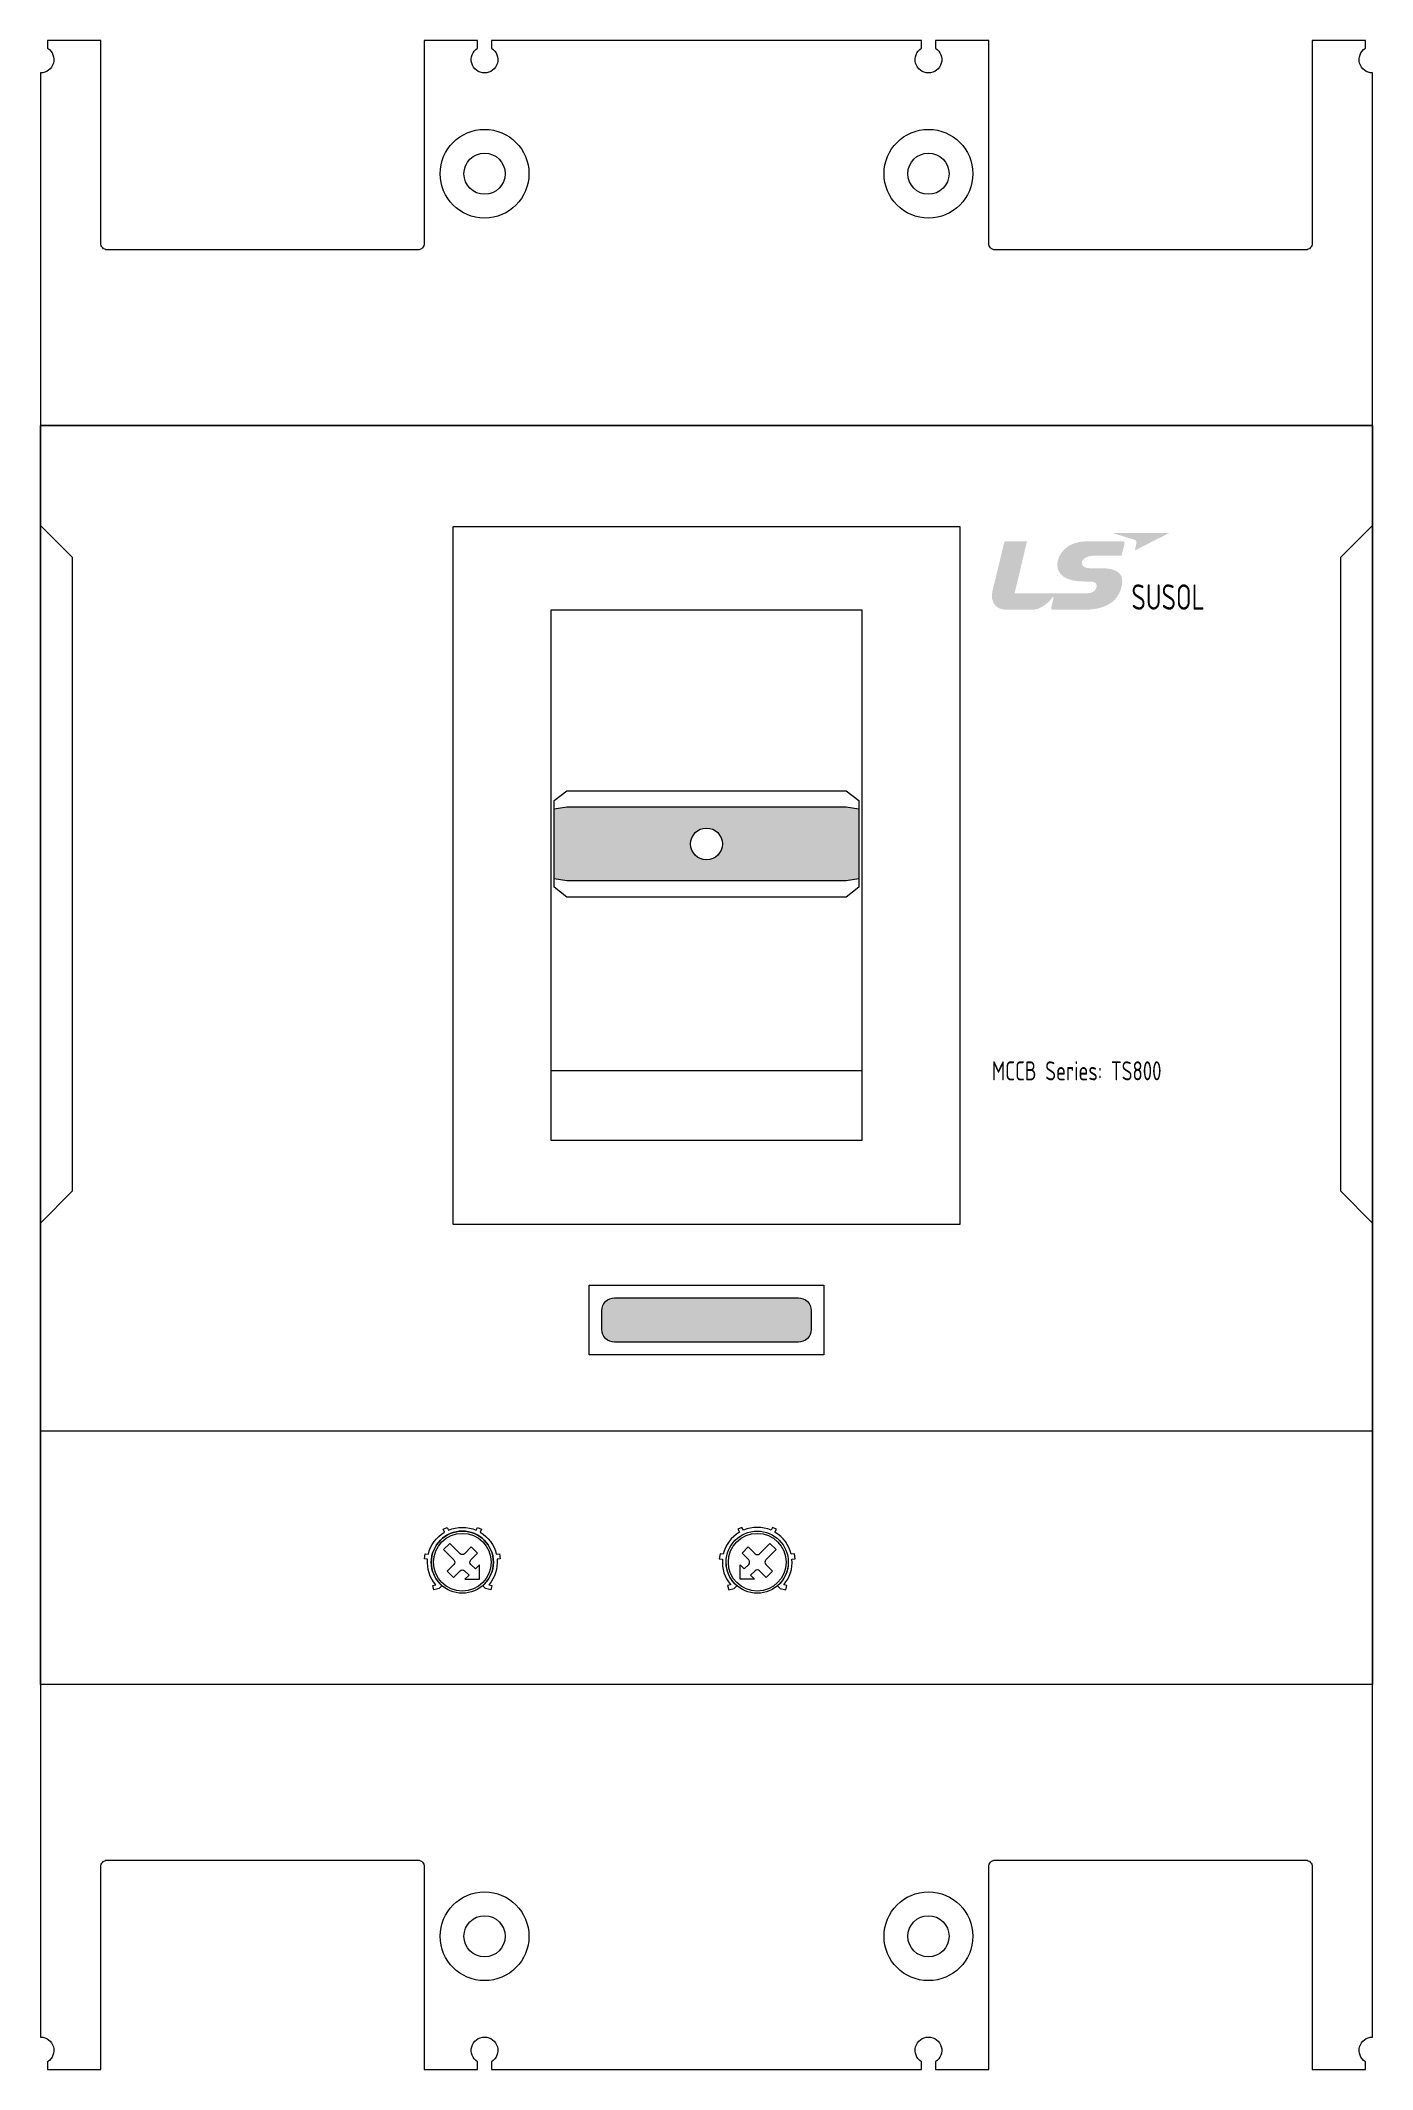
# Model space of a CAD drawing. Header units: millimetres. Extents: x 73 to 283, y 81 to 401.
import ezdxf
from ezdxf.enums import TextEntityAlignment as Align

# ---------------------------------------------------------------- set-up
doc = ezdxf.new("R2010")
doc.units = ezdxf.units.MM
doc.styles.add('WD_IEC', font='isocp2.shx')

# ---------------------------------------------------------------- blocks, each defined once
blk = doc.blocks.new('*U3880')
h = blk.add_hatch(color=152)
edge = h.paths.add_edge_path()
edge.add_spline(control_points=[(8.564, 2.4685), (8.9563, 2.4685), (9.1808, 2.3695), (9.1808, 2.1071), (9.1808, 1.9364), (9.0647, 1.7112), (8.9598, 1.6289), (8.7187, 1.4434), (8.5071, 1.4239), (7.3804, 1.4239), (7.3804, 1.4239), (1.9845, 1.4239), (1.9845, 1.4239), (1.9845, 1.4239), (3.0765, 6), (3.0765, 6), (3.0765, 6), (1.2699, 6), (1.2699, 6), (1.1455, 6), (1.099, 5.9656), (1.0613, 5.8181), (1.0613, 5.8181), (0.0442, 1.6058), (0.0442, 1.6058), (-0.1471, 0.7691), (0.2857, 0), (1.2486, 0), (2.2111, 0), (2.7619, 0), (3.5799, 0), (4.1541, 0), (4.8861, 0.4936), (5.2879, 1.0618), (5.3385, 1.1329), (5.4271, 1.146), (5.3916, 0.9943), (5.3208, 0.6944), (5.236, 0.3324), (5.2144, 0.2429), (5.1738, 0.067), (5.266, 0), (5.3495, 0), (5.3495, 0), (7.4326, 0), (8.0953, 0), (10.4251, 0), (11.3139, 1.1151), (11.4147, 2.4436), (11.4656, 3.1179), (10.9845, 3.6322), (9.6483, 3.6322), (9.6483, 3.6322), (8.9865, 3.6322), (8.6221, 3.6322), (8.2547, 3.6322), (7.8802, 3.7638), (7.8802, 4.0914), (7.8802, 4.4268), (8.308, 4.7296), (8.8585, 4.7296), (8.8585, 4.7296), (11.3596, 4.7296), (11.3596, 4.7296), (11.3596, 4.7296), (11.5587, 5.5206), (11.6019, 5.7037), (11.6558, 5.9342), (11.5877, 6), (11.4182, 6), (11.4182, 6), (8.3288, 6), (8.3288, 6), (6.5328, 6), (5.7269, 4.8013), (5.7269, 3.9445), (5.7269, 3.0871), (6.4178, 2.4697), (8.1984, 2.4697), (8.1984, 2.4697), (8.564, 2.4685), (8.564, 2.4685)], knot_values=[0, 0, 0, 0, 1, 1, 1, 2, 2, 2, 3, 3, 3, 4, 4, 4, 5, 5, 5, 6, 6, 6, 7, 7, 7, 8, 8, 8, 9, 9, 9, 10, 10, 10, 11, 11, 11, 12, 12, 12, 13, 13, 13, 14, 14, 14, 15, 15, 15, 16, 16, 16, 17, 17, 17, 18, 18, 18, 19, 19, 19, 20, 20, 20, 21, 21, 21, 22, 22, 22, 23, 23, 23, 24, 24, 24, 25, 25, 25, 26, 26, 26, 27, 27, 27, 27], degree=3, periodic=0)
h = blk.add_hatch(color=10)
edge = h.paths.add_edge_path()
edge.add_spline(control_points=[(10.5597, 6.7227), (10.5597, 6.7227), (15.5292, 6.7227), (15.5292, 6.7227), (15.5292, 6.7227), (12.5227, 5.194), (12.5227, 5.194), (12.5227, 5.194), (12.6282, 5.6846), (12.6608, 5.831), (12.6957, 5.9856), (12.6412, 6.0887), (12.451, 6.1474), (12.2549, 6.2072), (10.5597, 6.7227), (10.5597, 6.7227)], knot_values=[0, 0, 0, 0, 1, 1, 1, 2, 2, 2, 3, 3, 3, 4, 4, 4, 5, 5, 5, 5], degree=3, periodic=0)
at = {"layer": 'Defpoints', "color": 2, "linetype": 'ByBlock', "lineweight": 9}
blk.add_line((5.7544, 3), (5.7544, 3), dxfattribs=at)
blk = doc.blocks.new('Susol TS800')
at = {"linetype": 'ByBlock'}
h = blk.add_hatch(color=254, dxfattribs=at)
h.paths.add_polyline_path([(83, 39.15), (81, 38.83), (81, 27.77), (83, 27.45), (127, 27.45), (129, 27.77), (129, 38.83), (127, 39.15)])
h.paths.add_polyline_path([(102.5, 33.3, -1), (107.5, 33.3, -1)], flags=16)
at = {"linetype": 'ByBlock', "lineweight": 9, "ltscale": 5}
blk.add_hatch(color=10, dxfattribs=at).paths.add_polyline_path([(90.5, -38.3, 0.414214), (88.5, -40.3), (88.5, -43.3, 0.414214), (90.5, -45.3), (119.5, -45.3, 0.414214), (121.5, -43.3), (121.5, -40.3, 0.414214), (119.5, -38.3)])
at = {"color": 0, "linetype": 'ByBlock', "lineweight": 9, "ltscale": 5}
blk.add_line((129.5, -2.5), (80.5, -2.5), dxfattribs=at)
at = {"color": 0, "linetype": 'ByBlock', "lineweight": 18}
blk.add_lwpolyline([(208.9, 160), (200.5, 160), (200.5, 128, -0.414214), (199.5, 127), (150.5, 127, -0.414214), (149.5, 128), (149.5, 160), (141.1, 160), (141.1, 158.79, -3.535322), (138.9, 158.79), (138.9, 160), (71.1, 160), (71.1, 158.79, -3.535322), (68.9, 158.79), (68.9, 160), (60.5, 160), (60.5, 128, -0.414214), (59.5, 127), (10.5, 127, -0.414214), (9.5, 128), (9.5, 160), (1.1, 160), (1.1, 158.79, -0.756375), (0, 154.9), (0, -154.9, -0.756375), (1.1, -158.79), (1.1, -160), (9.5, -160), (9.5, -128, -0.414214), (10.5, -127), (59.5, -127, -0.414214), (60.5, -128), (60.5, -160), (68.9, -160), (68.9, -158.79, -3.535322), (71.1, -158.79), (71.1, -160), (138.9, -160), (138.9, -158.79, -3.535322), (141.1, -158.79), (141.1, -160), (149.5, -160), (149.5, -128, -0.414214), (150.5, -127), (199.5, -127, -0.414214), (200.5, -128), (200.5, -160), (208.9, -160), (208.9, -158.79, -0.756375), (210, -154.9), (210, 154.9, -0.756375), (208.9, 158.79)], format="xyb", close=True, dxfattribs=at)
at = {"color": 0, "linetype": 'ByBlock', "lineweight": 18, "ltscale": 5}
blk.add_lwpolyline([(0, 99.3), (210, 99.3), (210, -99.3), (0, -99.3)], close=True, dxfattribs=at)
at = {"color": 0, "linetype": 'ByBlock', "lineweight": 9, "ltscale": 5, "flags": 128}
for points in [[(205, 78.5), (210, 83.5), (210, 99.3), (0, 99.3), (0, 83.5), (5, 78.5), (5, -21.5), (0, -26.5), (0, -59.3), (210, -59.3), (210, -26.5), (205, -21.5)], [(65, 83.3), (65, -26.7), (145, -26.7), (145, 83.3)], [(129.5, 70.23), (129.5, -13.46), (80.5, -13.46), (80.5, 70.23)], [(83, 24.91), (81, 26.47), (81, 40.13), (83, 41.69), (127, 41.69), (129, 40.13), (129, 26.47), (127, 24.91)], [(83, 27.45), (81, 27.77), (81, 38.83), (83, 39.15), (127, 39.15), (129, 38.83), (129, 27.77), (127, 27.45)], [(86.5, -36.3), (123.5, -36.3), (123.5, -47.3), (86.5, -47.3)]]:
    blk.add_lwpolyline(points, close=True, dxfattribs=at)
blk.add_lwpolyline([(88.5, -43.3), (88.5, -40.3, -0.414214), (90.5, -38.3), (119.5, -38.3, -0.414214), (121.5, -40.3), (121.5, -43.3, -0.414214), (119.5, -45.3), (90.5, -45.3, -0.414214)], format="xyb", close=True, dxfattribs=at)
at = {"color": 8, "linetype": 'ByBlock', "lineweight": 9, "ltscale": 5}
for points in [[(63.46, -74.81), (64.09, -74.5), (64.32, -74.95, -0.206648), (68.68, -74.95), (68.91, -74.5), (69.54, -74.81), (69.3, -75.27, -0.204274), (71.86, -78.75), (72.36, -78.67), (72.49, -79.46), (71.98, -79.54, -0.197801), (70.72, -83.53, -0.001423), (70.7, -83.55), (71.17, -83.68), (70.99, -84.36), (70.13, -84.13), (69.71, -83.7, 0.21756), (71.4, -80, 1), (61.6, -80, 0.21756), (63.29, -83.7), (62.87, -84.13), (62.01, -84.36), (61.83, -83.68), (62.3, -83.55, -0.199281), (61.02, -79.54), (60.51, -79.46), (60.64, -78.67), (61.14, -78.75, -0.204274), (63.7, -75.27), (63.46, -74.81)], [(116.04, -74.81), (115.41, -74.5), (115.18, -74.95, 0.206648), (110.82, -74.95), (110.59, -74.5), (109.96, -74.81), (110.2, -75.27, 0.204274), (107.64, -78.75), (107.14, -78.67), (107.01, -79.46), (107.52, -79.54, 0.197801), (108.78, -83.53, 0.001423), (108.8, -83.55), (108.33, -83.68), (108.51, -84.36), (109.37, -84.13), (109.79, -83.7, -0.21756), (108.1, -80, -1), (117.9, -80, -0.21756), (116.21, -83.7), (116.63, -84.13), (117.49, -84.36), (117.67, -83.68), (117.2, -83.55, 0.199281), (118.48, -79.54), (118.99, -79.46), (118.86, -78.67), (118.36, -78.75, 0.204274), (115.8, -75.27), (116.04, -74.81)]]:
    blk.add_lwpolyline(points, format="xyb", close=True, dxfattribs=at)
at = {"color": 8, "linetype": 'ByBlock', "lineweight": 9, "ltscale": 5, "flags": 128}
for points in [[(67.91, -77.6), (67.91, -77.6), (66.85, -78.66, -0.414214), (66.15, -78.66), (64.52, -77.03), (63.53, -78.02), (65.16, -79.65, -0.414214), (65.16, -80.35), (64.1, -81.41), (65.09, -82.4), (66.15, -81.34, -0.414214), (66.85, -81.34), (67.56, -82.05), (66.92, -82.69), (69.19, -82.69), (69.19, -80.42), (68.55, -81.06), (67.84, -80.35, -0.414214), (67.84, -79.65), (68.9, -78.59)], [(111.59, -77.6), (111.59, -77.6), (112.65, -78.66, 0.414214), (113.35, -78.66), (114.98, -77.03), (115.97, -78.02), (114.34, -79.65, 0.414214), (114.34, -80.35), (115.4, -81.41), (114.41, -82.4), (113.35, -81.34, 0.414214), (112.65, -81.34), (111.94, -82.05), (112.58, -82.69), (110.31, -82.69), (110.31, -80.42), (110.95, -81.06), (111.66, -80.35, 0.414214), (111.66, -79.65), (110.6, -78.59)]]:
    blk.add_lwpolyline(points, format="xyb", close=True, dxfattribs=at)
at = {"color": 8, "linetype": 'ByBlock', "lineweight": 9}
for centre in [(70, 139), (140, 139), (70, -139), (140, -139)]:
    blk.add_circle(centre, 7, dxfattribs=at)
at = {"color": 112, "linetype": 'ByBlock', "lineweight": 9, "ltscale": 5}
for centre in [(70, 139), (140, 139), (70, -139), (140, -139)]:
    blk.add_circle(centre, 3.25, dxfattribs=at)
at = {"color": 0, "linetype": 'ByBlock', "lineweight": 9, "ltscale": 5}
blk.add_circle((105, 33.3), 2.5, dxfattribs=at)
at = {"color": 8, "linetype": 'ByBlock', "lineweight": 9, "ltscale": 5}
for centre, radius in [((66.5, -80), 4.9), ((66.5, -80), 4.55), ((113, -80), 4.9), ((113, -80), 4.55)]:
    blk.add_circle(centre, radius, dxfattribs=at)
at = {"color": 0, "linetype": 'ByBlock', "lineweight": 9, "xscale": 1.799999999999999, "yscale": 1.799999999999999, "zscale": 1.799999999999999}
blk.add_blockref('*U3880', (150, 70.23), dxfattribs=at)
at = {"color": 0, "linetype": 'ByBlock', "lineweight": 9, "style": 'WD_IEC', "width": 0.8}
blk.add_text('SUSOL', height=4, dxfattribs=at).set_placement((172, 70.23))
at = {"color": 0, "linetype": 'ByBlock', "lineweight": 9, "style": 'WD_IEC', "width": 0.5, "flags": 12}
blk.add_attdef('TYPE', text='', height=8, dxfattribs=at).set_placement((150, 33.3), align=Align.MIDDLE_LEFT)
at = {"color": 1, "linetype": 'ByBlock', "lineweight": 9, "style": 'WD_IEC', "width": 0.5, "flags": 12}
blk.add_attdef('RATE', text='', height=8, dxfattribs=at).set_placement((150, 22.63), align=Align.MIDDLE_LEFT)
at = {"layer": 'Defpoints', "color": 8, "linetype": 'ByBlock', "lineweight": 9, "style": 'WD_IEC', "width": 0.8}
blk.add_text('MCCB Series: TS800', height=3, dxfattribs=at).set_placement((150, -2.5), align=Align.MIDDLE_LEFT)

msp = doc.modelspace()

# ---------------------------------------------------------------- block references
msp.add_blockref('Susol TS800', (72.5, 241.5))

doc.saveas('drawing.dxf')
